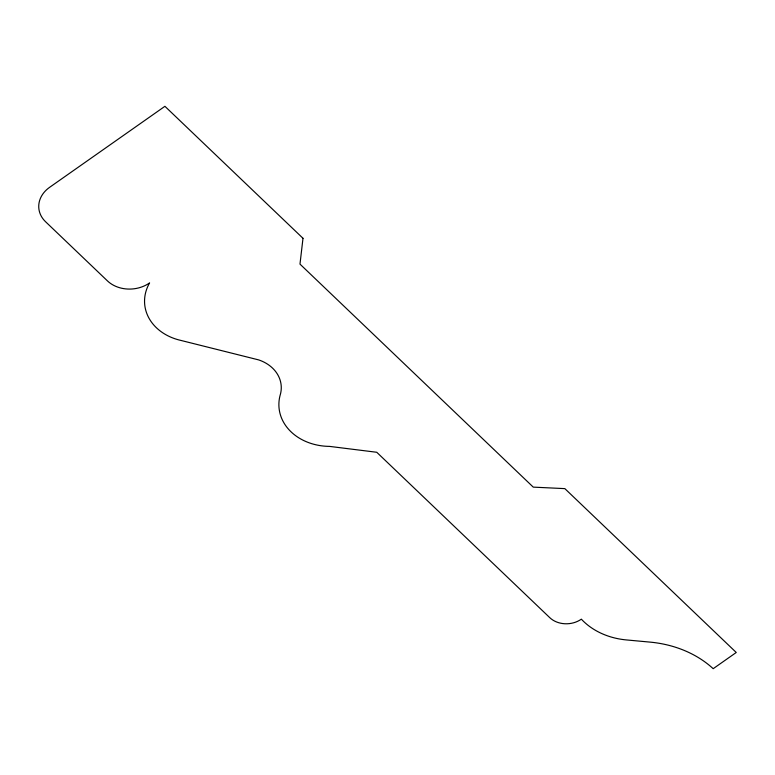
<?xml version="1.0" encoding="UTF-8"?>
<svg xmlns="http://www.w3.org/2000/svg" width="775" height="775" viewBox="0 0 775 775"><rect width="100%" height="100%" fill="white"/><g stroke="black" fill="none" stroke-linecap="round" stroke-linejoin="round"><path stroke-width="1.16" d="M302.996 238.303L299.983 264.11L533.268 487.126L564.849 488.628L736.25 652.482L713.184 668.689A103.259 83.855 -5.1 0 0 650.177 642.126L626.374 639.927A68.694 55.781 -5.1 0 1 581.357 619.167A22.465 18.242 -5.1 0 1 549.775 617.665L376.757 452.271L329.511 446.39A53.32 43.303 -5.1 0 1 280.066 395.483A38.363 31.155 -5.1 0 0 258.695 359.91L180.837 340.409A51.925 42.17 -5.1 0 1 149.585 282.914A29.954 24.325 -5.1 0 1 107.473 280.918L45.58 221.747A29.954 24.325 -5.1 0 1 49.6 187.337L164.92 106.311L302.996 238.303"/></g></svg>
